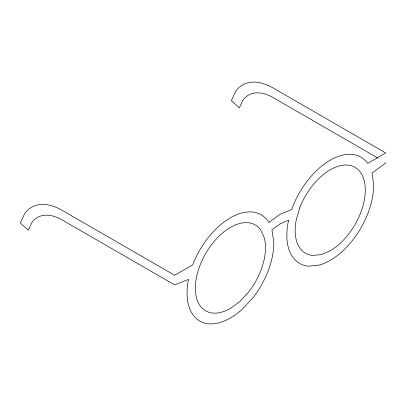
<?xml version="1.0" encoding="UTF-8"?>
<svg xmlns="http://www.w3.org/2000/svg" width="406" height="406" viewBox="0 0 406 406"><rect width="100%" height="100%" fill="white"/><g stroke="black" fill="none" stroke-linecap="round" stroke-linejoin="round"><path stroke-width="0.61" d="M378.032 158.147L273.431 97.755A49.593 28.633 60 0 0 242.925 100.201L239.378 107.9L231.359 100.734L235.749 91.213A61.352 35.423 60 0 1 273.431 88.153L385.7 152.971L367.684 163.369A61.352 35.423 -60 0 0 292.543 207.212L291.884 209.45L279.871 214.378L268.65 222.635L267.889 220.986A61.352 35.423 -60 0 0 192.748 264.829L174.641 275.283L62.372 210.465A61.352 35.423 60 0 0 24.69 213.526L20.3 223.046L28.324 230.212L31.871 222.513A49.593 28.633 60 0 1 62.331 220.042L174.641 284.885L188.47 279.404A61.352 35.423 -60 0 0 241.885 309.595L252.324 298.501A61.352 35.423 -60 0 0 273.817 242.575L271.954 229.811L279.912 223.955L288.747 220.143L288.265 221.793A61.352 35.423 -60 0 0 308.733 266.194L319.223 265.082A61.352 35.423 -60 0 0 373.606 184.958L372.069 172.89L385.7 163.029L385.7 162.573M299.765 207.801L296.309 219.585A49.593 28.633 -60 0 0 312.853 255.475L321.329 254.577L330.413 250.654A49.593 28.633 -60 0 0 360.503 172.362A49.593 28.633 -60 0 0 299.765 207.801M246.275 294.553L239.687 301.602L230.618 308.271A49.593 28.633 -60 0 1 199.97 265.412A49.593 28.633 -60 0 1 260.708 229.979L264.255 237.672A49.593 28.633 -60 0 1 248.127 292.63L246.275 294.553"/></g></svg>
